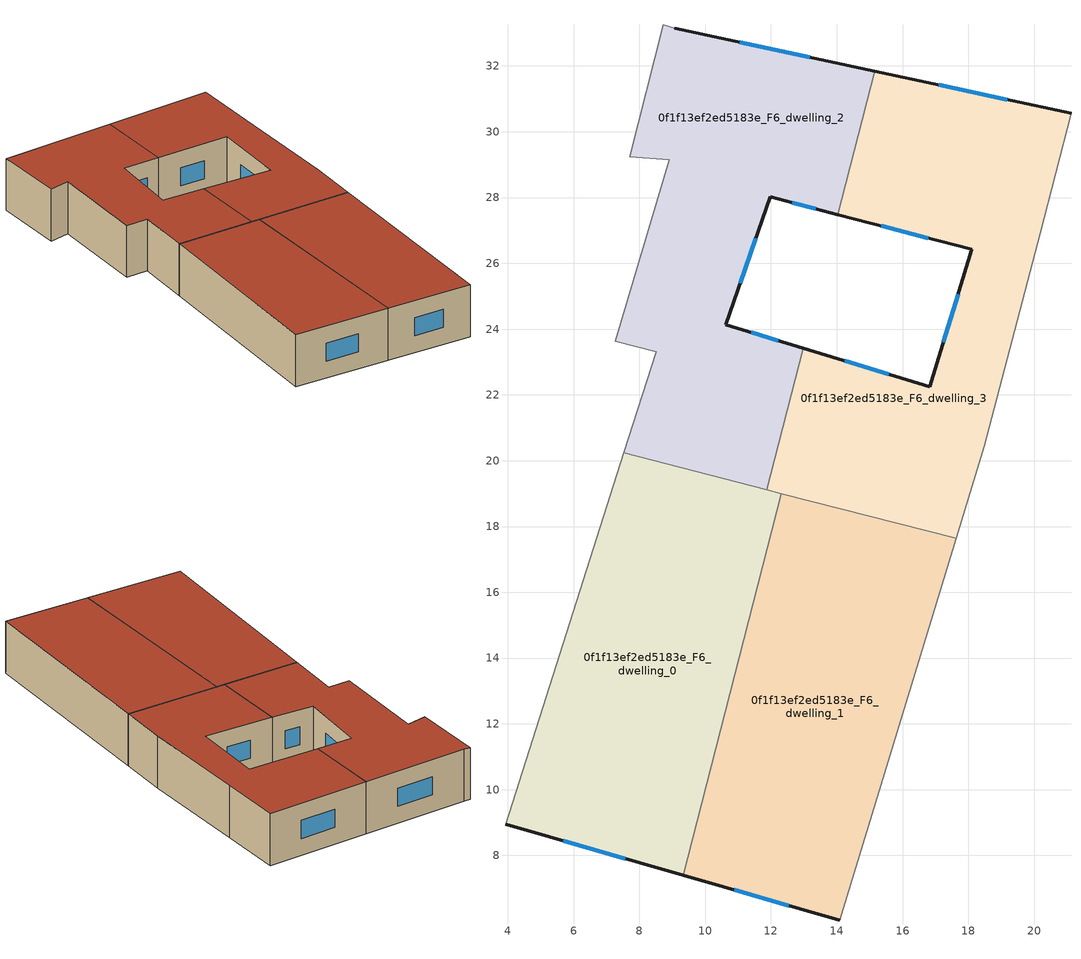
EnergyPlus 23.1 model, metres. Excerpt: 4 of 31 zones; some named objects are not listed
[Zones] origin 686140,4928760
0f1f13ef2ed5183e_F6_dwelling_0
 floor to 0f1f13ef2ed5183e_F5_dwelling_0 (EU_floor_Construction): 12.32,19 9.33,7.4 3.93,8.95 7.53,20.24 z18
 wall outside (EU_wall_Construction): 3.93,8.95 9.33,7.4 z18:21
 wall adiabatic (EU_wall_Construction): 7.53,20.24 3.93,8.95 z18:21
 wall to 0f1f13ef2ed5183e_F6_dwelling_1 (EU_wall_Construction): 9.33,7.4 12.32,19 z18:21
 wall to 0f1f13ef2ed5183e_F6_dwelling_2 (EU_wall_Construction): 11.88,19.12 7.53,20.24 z18:21
 wall to 0f1f13ef2ed5183e_F6_dwelling_3 (EU_wall_Construction): 12.32,19 11.88,19.12 z18:21
 window (EU_Window_Construction): 5.69,8.45 7.57,7.9 z18.98:20.02
 roof outside (EU_roof_Construction): 9.33,7.4 12.32,19 7.53,20.24 3.93,8.95 z21
0f1f13ef2ed5183e_F6_dwelling_1
 floor to 0f1f13ef2ed5183e_F5_dwelling_1 (EU_floor_Construction): 17.62,17.64 14.09,6.03 9.33,7.4 12.32,19 z18
 wall outside (EU_wall_Construction): 9.33,7.4 14.09,6.03 z18:21
 wall adiabatic (EU_wall_Construction): 14.09,6.03 17.62,17.64 z18:21
 wall to 0f1f13ef2ed5183e_F6_dwelling_3 (EU_wall_Construction): 17.62,17.64 12.32,19 z18:21
 window (EU_Window_Construction): 10.88,6.96 12.54,6.48 z18.98:20.02
 roof outside (EU_roof_Construction): 14.09,6.03 17.62,17.64 12.32,19 9.33,7.4 z21
0f1f13ef2ed5183e_F6_dwelling_2
 floor to 0f1f13ef2ed5183e_F5_dwelling_2 (EU_floor_Construction): 15.16,31.84 14.04,27.48 11.98,28.02 10.63,24.13 12.99,23.42 11.88,19.12 7.53,20.24 8.51,23.31 7.27,23.62 8.9,29.14 7.7,29.23 8.72,33.25 9.08,33.14 z18
 wall outside (EU_wall_Construction): 15.16,31.84 9.08,33.14 / 12.99,23.42 10.63,24.13 11.98,28.02 14.04,27.48 z18:21
 wall adiabatic (EU_wall_Construction): 9.08,33.14 8.72,33.25 7.7,29.23 8.9,29.14 7.27,23.62 8.51,23.31 7.53,20.24 z18:21
 wall to 0f1f13ef2ed5183e_F6_dwelling_3 (EU_wall_Construction): 14.04,27.48 15.16,31.84 / 11.88,19.12 12.99,23.42 z18:21
 window (EU_Window_Construction): 13.18,32.27 11.06,32.72 / 12.65,27.85 13.37,27.66 / 11.07,25.4 11.54,26.76 / 12.22,23.65 11.4,23.9 z18.98:20.02
 roof outside (EU_roof_Construction): 11.88,19.12 12.99,23.42 10.63,24.13 11.98,28.02 14.04,27.48 15.16,31.84 9.08,33.14 8.72,33.25 7.7,29.23 8.9,29.14 7.27,23.62 8.51,23.31 7.53,20.24 z21
0f1f13ef2ed5183e_F6_dwelling_3
 floor to 0f1f13ef2ed5183e_F5_dwelling_3 (EU_floor_Construction): 21.12,30.56 20.18,26.91 18.48,20.44 17.62,17.64 11.88,19.12 12.99,23.42 16.83,22.25 18.1,26.42 14.04,27.48 15.16,31.84 z18
 wall outside (EU_wall_Construction): 14.04,27.48 18.1,26.42 16.83,22.25 12.99,23.42 / 21.12,30.56 15.16,31.84 z18:21
 wall adiabatic (EU_wall_Construction): 17.62,17.64 18.48,20.44 20.18,26.91 21.12,30.56 z18:21
 window (EU_Window_Construction): 15.58,22.63 14.24,23.04 / 17.69,25.06 17.24,23.61 / 15.36,27.14 16.78,26.77 / 19.18,30.98 17.1,31.43 z18.98:20.02
 roof outside (EU_roof_Construction): 17.62,17.64 18.48,20.44 20.18,26.91 21.12,30.56 15.16,31.84 14.04,27.48 18.1,26.42 16.83,22.25 12.99,23.42 11.88,19.12 z21
[Building]
EU S2 Campaign: North Axis=0; Terrain=City; Solar Distribution=FullExterior
[Site:Location]
Bologna: Latitude=44.5; Longitude=11.25; Time Zone=1; Elevation=37
[SizingPeriod:WeatherFileDays]
AnnualSizingPeriod: Begin Month=1; Begin Day of Month=1; End Month=12; End Day of Month=31; Day of Week for Start Day=Monday; Use Weather File Daylight Saving Period=No; Use Weather File Rain and Snow Indicators=No
[MATERIAL]
EU_InternalMass_Material: Roughness=MediumRough; Thickness=0.1; Conductivity=1; Density=1800; Specific Heat=900; Thermal Absorptance=0.9; Solar Absorptance=0.7; Visible Absorptance=0.7
[MATERIAL:NOMASS] Roughness=MediumRough; Thermal Absorptance=0.9; Solar Absorptance=0.7; Visible Absorptance=0.7
Name | Thermal Resistance
EU_wall_NoMass | 0.905828
EU_roof_NoMass | 0.37593
EU_floor_NoMass | 0.67114
[WINDOWMATERIAL:SIMPLEGLAZINGSYSTEM]
EU_Window_SimpleGlazing: UFactor=4.52486; Solar Heat Gain Coefficient=0.85; Visible Transmittance=0.85
[CONSTRUCTION]
EU_wall_Construction: EU_wall_NoMass
EU_roof_Construction: EU_roof_NoMass
EU_floor_Construction: EU_floor_NoMass
EU_Window_Construction: EU_Window_SimpleGlazing
EU_InternalMass_Construction: EU_InternalMass_Material
[ZONE] Type=1; Multiplier=1; Ceiling Height=autocalculate; Floor Area=autocalculate; Part of Total Floor Area=Yes
Name | Volume
0f1f13ef2ed5183e_F6_dwelling_0; 0f1f13ef2ed5183e_F6_dwelling_1 | 188.635
0f1f13ef2ed5183e_F6_dwelling_2 | 188.653
0f1f13ef2ed5183e_F6_dwelling_3 | 188.624
[INTERNALMASS] Construction=EU_InternalMass_Construction
Name | Zone or ZoneList | Surface Area
0f1f13ef2ed5183e_F6_dwelling_0_EU_InternalMass | 0f1f13ef2ed5183e_F6_dwelling_0 | 62.8787
0f1f13ef2ed5183e_F6_dwelling_1_EU_InternalMass | 0f1f13ef2ed5183e_F6_dwelling_1 | 62.8779
0f1f13ef2ed5183e_F6_dwelling_2_EU_InternalMass | 0f1f13ef2ed5183e_F6_dwelling_2 | 62.8847
0f1f13ef2ed5183e_F6_dwelling_3_EU_InternalMass | 0f1f13ef2ed5183e_F6_dwelling_3 | 62.876
[OTHEREQUIPMENT] Fuel Type=Electricity; Design Level Calculation Method=Watts/Area; Power per Zone Floor Area=1; Fraction Latent=0; Fraction Radiant=0; Fraction Lost=0; Carbon Dioxide Generation Rate=0; EndUse Subcategory=EU_Step8_InternalGains
Name | Zone or ZoneList or Space or SpaceList | Schedule
EU_Step8_InternalGain_0f1f13ef2ed5183e_F6_dwelling_0_f000 | 0f1f13ef2ed5183e_F6_dwelling_0 | EU_Step8_GainSchedule_0f1f13ef2ed5183e_F6_dwelling_0_f000
EU_Step8_InternalGain_0f1f13ef2ed5183e_F6_dwelling_1_f000 | 0f1f13ef2ed5183e_F6_dwelling_1 | EU_Step8_GainSchedule_0f1f13ef2ed5183e_F6_dwelling_1_f000
EU_Step8_InternalGain_0f1f13ef2ed5183e_F6_dwelling_2_f000 | 0f1f13ef2ed5183e_F6_dwelling_2 | EU_Step8_GainSchedule_0f1f13ef2ed5183e_F6_dwelling_2_f000
EU_Step8_InternalGain_0f1f13ef2ed5183e_F6_dwelling_3_f000 | 0f1f13ef2ed5183e_F6_dwelling_3 | EU_Step8_GainSchedule_0f1f13ef2ed5183e_F6_dwelling_3_f000
[ZONEVENTILATION:DESIGNFLOWRATE] Schedule=EU_AlwaysOn; Design Flow Rate Calculation Method=AirChanges/Hour; Air Changes per Hour=0.73129; Ventilation Type=Natural; Fan Pressure Rise=0; Fan Total Efficiency=1; Constant Term Coefficient=1; Temperature Term Coefficient=0; Velocity Term Coefficient=0; Velocity Squared Term Coefficient=0; Minimum Indoor Temperature=-100; Maximum Indoor Temperature=100; Delta Temperature=-100; Minimum Outdoor Temperature=-100; Maximum Outdoor Temperature=100; Maximum Wind Speed=40
Name | Zone or ZoneList or Space or SpaceList
EU_ConstantAir_0f1f13ef2ed5183e_F6_dwelling_0 | 0f1f13ef2ed5183e_F6_dwelling_0
EU_ConstantAir_0f1f13ef2ed5183e_F6_dwelling_1 | 0f1f13ef2ed5183e_F6_dwelling_1
EU_ConstantAir_0f1f13ef2ed5183e_F6_dwelling_2 | 0f1f13ef2ed5183e_F6_dwelling_2
EU_ConstantAir_0f1f13ef2ed5183e_F6_dwelling_3 | 0f1f13ef2ed5183e_F6_dwelling_3
[HVACTEMPLATE:ZONE:IDEALLOADSAIRSYSTEM] System Availability Schedule=EU_AlwaysOn; Maximum Heating Supply Air Temperature=50; Minimum Cooling Supply Air Temperature=13; Maximum Heating Supply Air Humidity Ratio=0.0156; Minimum Cooling Supply Air Humidity Ratio=0.0077; Heating Limit=NoLimit; Cooling Limit=NoLimit; Heating Availability Schedule=EU_AlwaysOn; Cooling Availability Schedule=EU_CoolingOff; Dehumidification Control Type=ConstantSensibleHeatRatio; Cooling Sensible Heat Ratio=0.7; Dehumidification Setpoint=60; Humidification Control Type=None; Humidification Setpoint=30; Outdoor Air Method=None; Outdoor Air Flow Rate per Person=0.00944; Outdoor Air Flow Rate per Zone Floor Area=0; Outdoor Air Flow Rate per Zone=0; Demand Controlled Ventilation Type=None; Outdoor Air Economizer Type=NoEconomizer; Heat Recovery Type=None; Sensible Heat Recovery Effectiveness=0.7; Latent Heat Recovery Effectiveness=0.65
Name | Template Thermostat
0f1f13ef2ed5183e_F6_dwelling_0 | EU_HeatOnly_0f1f13ef2ed5183e_F6_dwelling_0
0f1f13ef2ed5183e_F6_dwelling_1 | EU_HeatOnly_0f1f13ef2ed5183e_F6_dwelling_1
0f1f13ef2ed5183e_F6_dwelling_2 | EU_HeatOnly_0f1f13ef2ed5183e_F6_dwelling_2
0f1f13ef2ed5183e_F6_dwelling_3 | EU_HeatOnly_0f1f13ef2ed5183e_F6_dwelling_3
[SIZING:ZONE] Zone Cooling Design Supply Air Temperature Input Method=SupplyAirTemperature; Zone Cooling Design Supply Air Temperature=13; Zone Heating Design Supply Air Temperature Input Method=SupplyAirTemperature; Zone Heating Design Supply Air Temperature=50; Zone Cooling Design Supply Air Humidity Ratio=0.008; Zone Heating Design Supply Air Humidity Ratio=0.008; Cooling Design Air Flow Method=DesignDay; Cooling Design Air Flow Rate=0; Cooling Minimum Air Flow per Zone Floor Area=0.000762; Cooling Minimum Air Flow=0; Cooling Minimum Air Flow Fraction=0.2; Heating Design Air Flow Method=DesignDay; Heating Design Air Flow Rate=0; Heating Maximum Air Flow per Zone Floor Area=0.002032; Heating Maximum Air Flow=0.141576; Heating Maximum Air Flow Fraction=0.3; Account for Dedicated Outdoor Air System=No; Dedicated Outdoor Air System Control Strategy=NeutralSupplyAir; Dedicated Outdoor Air Low Setpoint Temperature for Design=autosize; Dedicated Outdoor Air High Setpoint Temperature for Design=autosize; Zone Load Sizing Method=Sensible Load Only No Latent Load; Zone Latent Cooling Design Supply Air Humidity Ratio Input Method=HumidityRatioDifference; Zone Cooling Design Supply Air Humidity Ratio Difference=0.005; Zone Latent Heating Design Supply Air Humidity Ratio Input Method=HumidityRatioDifference; Zone Humidification Design Supply Air Humidity Ratio Difference=0.005
0f1f13ef2ed5183e_F6_dwelling_0; 0f1f13ef2ed5183e_F6_dwelling_1; 0f1f13ef2ed5183e_F6_dwelling_2; 0f1f13ef2ed5183e_F6_dwelling_3
[SCHEDULE:CONSTANT]
Name | Hourly Value
EU_AlwaysOn | 1
EU_CoolingOff | 0
[SCHEDULE:FILE] Column Number=1; Rows to Skip at Top=0; Number of Hours of Data=8760; Column Separator=Comma; Interpolate to Timestep=No; Minutes per Item=60; Adjust Schedule for Daylight Savings=Yes
Name | File
EU_Step8_GainSchedule_0f1f13ef2ed5183e_F6_dwelling_0_f000 | ../../schedules/0f1f13ef2ed5183e/0f1f13ef2ed5183e_F6_dwelling_0_f000_gain.csv
EU_Step8_GainSchedule_0f1f13ef2ed5183e_F6_dwelling_1_f000 | ../../schedules/0f1f13ef2ed5183e/0f1f13ef2ed5183e_F6_dwelling_1_f000_gain.csv
EU_Step8_GainSchedule_0f1f13ef2ed5183e_F6_dwelling_2_f000 | ../../schedules/0f1f13ef2ed5183e/0f1f13ef2ed5183e_F6_dwelling_2_f000_gain.csv
EU_Step8_GainSchedule_0f1f13ef2ed5183e_F6_dwelling_3_f000 | ../../schedules/0f1f13ef2ed5183e/0f1f13ef2ed5183e_F6_dwelling_3_f000_gain.csv
